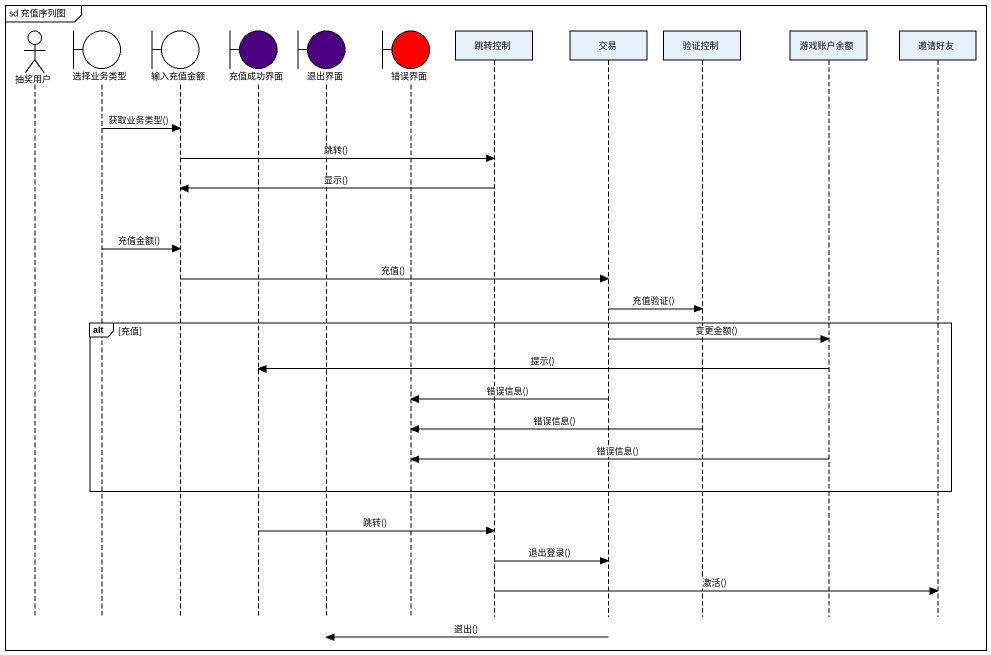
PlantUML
@startuml
mainframe sd 充值序列图
hide footbox
actor 抽奖用户
boundary 选择业务类型
boundary 输入充值金额
boundary 充值成功界面 #4B0082
boundary 退出界面 #4B0082
boundary 错误界面 #FF0000
participant 跳转控制
participant 交易
participant 验证控制
participant 游戏账户余额
participant 邀请好友

选择业务类型 -> 输入充值金额 : 获取业务类型()
输入充值金额 -> 跳转控制 : 跳转()
跳转控制 -> 输入充值金额 : 显示()
选择业务类型 -> 输入充值金额 : 充值金额()
输入充值金额 -> 交易 : 充值()
交易 -> 验证控制 : 充值验证()
alt 充值
  交易 -> 游戏账户余额 : 变更金额()
  游戏账户余额 -> 充值成功界面 : 提示()
  交易 -> 错误界面 : 错误信息()
  验证控制 -> 错误界面 : 错误信息()
  游戏账户余额 -> 错误界面 : 错误信息()
end
充值成功界面 -> 跳转控制 : 跳转()
跳转控制 -> 交易 : 退出登录()
跳转控制 -> 邀请好友 : 激活()
交易 -> 退出界面 : 退出()
@enduml
